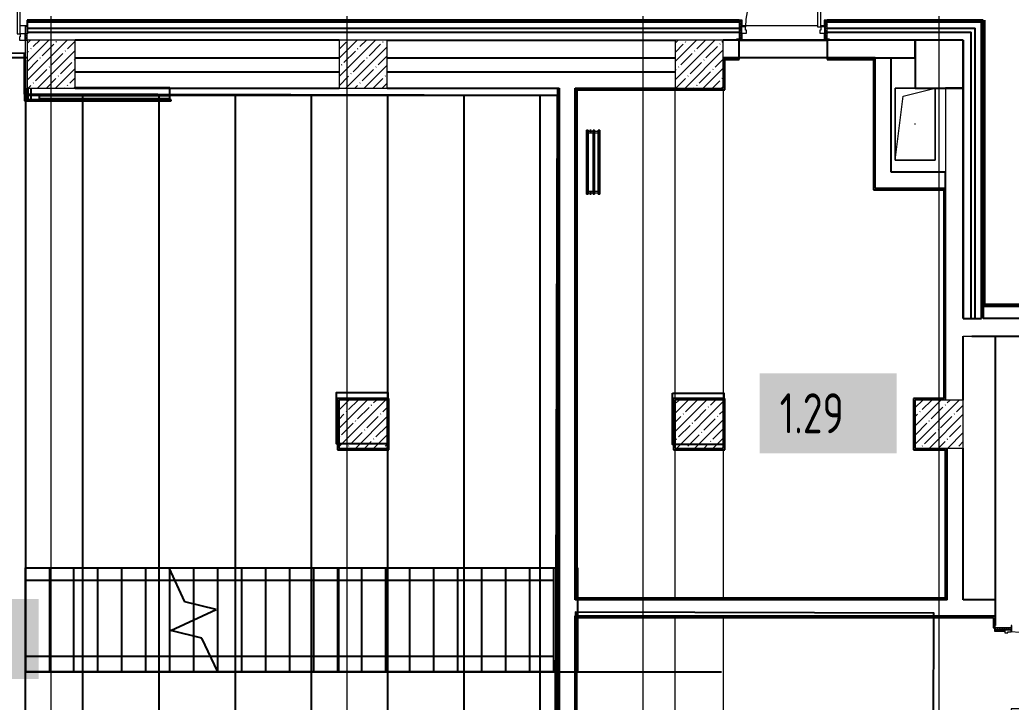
# Model space of a CAD drawing. Header units: millimetres. Extents: x 3914 to 443608, y -156176 to 78197.
# Drawn here: x 48077 to 60467, y -127290 to -118760 of the extents above; entities that cross this region are included whole.
import ezdxf

# ---------------------------------------------------------------- set-up
doc = ezdxf.new("R2010")
doc.units = ezdxf.units.MM
doc.linetypes.add('200_ШТРИХ__ш1_п0_6_', pattern=[160, 100, -60])
for name, color, linetype, lineweight in [('0) клиннинг', 90, 'Continuous', 60), ('A-DOOR-1', 7, 'Continuous', 5), ('A-DOOR-2', 7, '200_ШТРИХ__ш1_п0_6_', 5), ('A-DOOR-FRAM-2', 7, 'Continuous', 5), ('A-FLOR', 7, 'Continuous', 9), ('A-GENM', 7, 'Continuous', 9), ('S-COLS-1', 7, 'Continuous', 5), ('Оси', 7, 'Continuous', 9)]:
    doc.layers.add(name, color=color, linetype=linetype, lineweight=lineweight)
doc.layers.add('A-DOOR-FRAM-1', color=7, linetype='Continuous', lineweight=5, true_color=0xc0c0c0)
doc.layers.add('M-EQPM-1', color=7, linetype='Continuous', lineweight=9, true_color=0xb2b2b2)
doc.styles.add('СПДС', font='ГОСТ тип А.ttf', dxfattribs={"width": 0.9})
pattern_1 = [(90, (231745.4, -119097.7), (-952.5, 0), [])]

# ---------------------------------------------------------------- blocks, each defined once
blk = doc.blocks.new('BSC_Колонна _Прямоугольная - 600х600-V19-Объем проектирования 1 этажа')
at = {"layer": 'S-COLS-1'}
h = blk.add_hatch(dxfattribs=at)
h.set_pattern_fill('FP_29', color=256, style=0, pattern_type=2)
h.set_pattern_definition([(45, (-26110, -26800), (-114.04925, 114.04925), []), (45, (-25995.95, -26800), (-114.04925, 114.04925), [201.613, -40.323, 6.706, -33.617])])
h.paths.add_polyline_path([(-300, -300), (300, -300), (300, 300), (-300, 300), (-300, -100)])
for p, q in [((300, 300), (-300, 300)), ((-300, 300), (-300, -300)), ((300, -300), (300, 300)), ((-300, -300), (300, -300))]:
    blk.add_line(p, q, dxfattribs=at)
blk = doc.blocks.new('BSC_Колонна _Прямоугольная - 600х600-V54-Объем проектирования 1 этажа')
at = {"layer": 'S-COLS-1'}
h = blk.add_hatch(dxfattribs=at)
h.set_pattern_fill('FP_80', color=256, style=0, pattern_type=2)
h.set_pattern_definition([(45, (-30310, -26800), (-114.04925, 114.04925), []), (45, (-30195.95, -26800), (-114.04925, 114.04925), [201.613, -40.323, 6.706, -33.617])])
h.paths.add_polyline_path([(-300, -300), (300, -300), (300, 300), (-300, 300), (-300, -100)])
for p, q in [((300, 300), (-300, 300)), ((-300, 300), (-300, -300)), ((300, -300), (300, 300)), ((-300, -300), (300, -300))]:
    blk.add_line(p, q, dxfattribs=at)
blk = doc.blocks.new('BSC_Колонна _Прямоугольная - 600х600-V85-Объем проектирования 1 этажа')
at = {"layer": 'S-COLS-1'}
h = blk.add_hatch(dxfattribs=at)
h.set_pattern_fill('FP_102', color=256, style=0, pattern_type=2)
h.set_pattern_definition([(45, (-22210, -26800), (-114.04925, 114.04925), []), (45, (-22095.95, -26800), (-114.04925, 114.04925), [201.613, -40.323, 6.706, -33.617])])
h.paths.add_polyline_path([(-300, -300), (300, -300), (300, 300), (-300, 300), (-300, 80)])
for p, q in [((300, 300), (-300, 300)), ((-300, 300), (-300, -300)), ((300, -300), (300, 300)), ((-300, -300), (300, -300))]:
    blk.add_line(p, q, dxfattribs=at)
blk = doc.blocks.new('110_Дверь_СКБ_1Ст_Внутренняя1 - Д-4к_п__1100x2100h_Артистические EI30-23988509-Объем проектирования 1 этажа')
at = {"layer": 'A-DOOR-2'}
h = blk.add_hatch(dxfattribs=at)
h.set_pattern_fill('FP_75', color=256, style=0, pattern_type=2)
h.set_pattern_definition([(135, (1751.41, 164.685), (-14.14214, -14.14214), []), (225, (1751.41, 164.685), (14.14214, -14.14214), [])])
h.paths.add_polyline_path([(562.5, 100), (537.5, 100), (537.5, -100), (562.5, -100)])
at = {"layer": 'A-DOOR-FRAM-2'}
h = blk.add_hatch(dxfattribs=at)
h.set_pattern_fill('FP_76', color=256, style=0, pattern_type=2)
h.set_pattern_definition([(45, (-371.384, 164.685), (-14.1421, 14.1421), []), (135, (-371.384, 164.685), (-14.1421, -14.1421), [])])
h.paths.add_polyline_path([(-512.5, -100), (-512.5, 100), (-537.5, 100), (-537.5, -100)])
at = {"layer": 'A-DOOR-1'}
for p, q in [((512.5, 1100), (472.5, 1100)), ((472.5, 1100), (472.5, 100)), ((512.5, 100), (512.5, 1100)), ((472.5, 100), (512.5, 100))]:
    blk.add_line(p, q, dxfattribs=at)
blk.add_arc((512.5, 100), 1000, 90, 180, dxfattribs=at)
at = {"layer": 'A-DOOR-FRAM-1'}
for p, q in [((-497.5, 108), (-567.5, 108)), ((-567.5, 108), (-567.5, 100)), ((-567.5, 100), (-497.5, 100)), ((-512.5, 100), (-537.5, 100)), ((-537.5, 100), (-537.5, -100)), ((-487.5, 100), (-512.5, 100)), ((-512.5, 100), (-512.5, 20)), ((-512.5, -100), (-512.5, 100)), ((-497.5, 100), (-512.5, 100)), ((-512.5, 100), (-512.5, 99)), ((-512.5, 99), (-497.5, 99)), ((-512.5, 20), (-477.5, 20)), ((-497.5, 20), (-512.5, 20)), ((-512.5, 20), (-512.5, -100)), ((-497.5, 100), (-497.5, 108)), ((-497.5, 99), (-497.5, 100)), ((-497.5, -100), (-497.5, 20)), ((-487.5, 60), (-487.5, 100)), ((-477.5, 60), (-487.5, 60)), ((-477.5, 20), (-477.5, 60)), ((512.5, 60), (502.5, 60)), ((502.5, 60), (502.5, 20)), ((502.5, 20), (537.5, 20)), ((512.5, 100), (512.5, 60)), ((537.5, 100), (512.5, 100)), ((592.5, 108), (522.5, 108)), ((522.5, 108), (522.5, 100)), ((537.5, 100), (522.5, 100)), ((522.5, 100), (522.5, 99)), ((522.5, 100), (592.5, 100)), ((522.5, 99), (537.5, 99)), ((537.5, 20), (522.5, 20)), ((522.5, 20), (522.5, -100)), ((537.5, 20), (537.5, 100)), ((562.5, 100), (537.5, 100)), ((537.5, 100), (537.5, -100)), ((537.5, 99), (537.5, 100)), ((537.5, -100), (537.5, 20)), ((562.5, -100), (562.5, 100)), ((592.5, 100), (592.5, 108)), ((-497.5, -100), (-567.5, -100)), ((-567.5, -100), (-567.5, -108)), ((-567.5, -108), (-497.5, -108)), ((-537.5, -100), (-512.5, -100)), ((-512.5, -100), (-497.5, -100)), ((-497.5, -108), (-497.5, -100)), ((522.5, -100), (537.5, -100)), ((592.5, -100), (522.5, -100)), ((522.5, -100), (522.5, -108)), ((522.5, -108), (592.5, -108)), ((537.5, -100), (562.5, -100)), ((592.5, -108), (592.5, -100))]:
    blk.add_line(p, q, dxfattribs=at)
blk = doc.blocks.new('110_Дверь_СКБ_1Ст_Наружная - ДН-2д_л__ Дверь из подвала ЛК _900 мм в свету_ 3300 фрамуга метал-22954314-Объем проектирования 1 этажа')
at = {"layer": 'A-DOOR-2'}
h = blk.add_hatch(dxfattribs=at)
h.set_pattern_fill('FP_123', color=256, style=0, pattern_type=2)
h.set_pattern_definition([(135, (1756.41, 179.685), (-14.14214, -14.14214), []), (225, (1756.41, 179.685), (14.14214, -14.14214), [])])
h.paths.add_polyline_path([(570, -125), (570, 105), (540, 105), (540, -125), (542, -125)])
at = {"layer": 'A-DOOR-FRAM-2'}
h = blk.add_hatch(dxfattribs=at)
h.set_pattern_fill('FP_124', color=256, style=0, pattern_type=2)
h.set_pattern_definition([(45, (-366.384, 179.685), (-14.1421, 14.1421), []), (135, (-366.384, 179.685), (-14.1421, -14.1421), [])])
h.paths.add_polyline_path([(-500, -125), (-500, 105), (-530, 105), (-530, -125)])
at = {"layer": 'A-DOOR-1'}
for p, q in [((489, 970), (450, 970)), ((450, 970), (450, 30)), ((489, 30), (489, 970)), ((-492, 113), (-562, 113)), ((-562, 113), (-562, 105)), ((-562, 105), (-500, 105)), ((-500, 105), (-500, 30)), ((-500, 30), (-492, 30)), ((-492, 30), (-492, 113)), ((450, 30), (489, 30)), ((601, 113), (532, 113)), ((532, 113), (532, 30)), ((532, 30), (540, 30)), ((540, 30), (540, 105)), ((540, 105), (601, 105)), ((601, 105), (601, 113)), ((-492, -50), (-500, -50)), ((-500, -50), (-500, -125)), ((-492, -133), (-492, -50)), ((540, -50), (532, -50)), ((532, -50), (532, -133)), ((540, -125), (540, -50)), ((-562, -125), (-562, -133)), ((-500, -125), (-562, -125)), ((-562, -133), (-492, -133)), ((532, -133), (601, -133)), ((601, -125), (540, -125)), ((601, -133), (601, -125))]:
    blk.add_line(p, q, dxfattribs=at)
blk.add_arc((489, 30), 940, 90, 180, dxfattribs=at)
at = {"layer": 'A-DOOR-FRAM-1'}
for p, q in [((-500, 105), (-530, 105)), ((-530, 105), (-530, -125)), ((-500, -125), (-500, 105)), ((-450, 30), (-500, 30)), ((-500, 30), (-500, -50)), ((-450, -10), (-450, 30)), ((489, 30), (489, -10)), ((540, 30), (489, 30)), ((570, 105), (540, 105)), ((540, 105), (540, -125)), ((540, -50), (540, 30)), ((570, -125), (570, 105)), ((-500, -50), (-440, -50)), ((-440, -10), (-450, -10)), ((-440, -50), (-440, -10)), ((489, -10), (480, -10)), ((480, -10), (480, -50)), ((480, -50), (540, -50)), ((-530, -125), (-500, -125)), ((540, -125), (570, -125))]:
    blk.add_line(p, q, dxfattribs=at)
blk = doc.blocks.new('BSC_Колонна _Прямоугольная - 600х600-V105-Объем проектирования 1 этажа')
at = {"layer": 'S-COLS-1'}
h = blk.add_hatch(dxfattribs=at)
h.set_pattern_fill('FP_125', color=256, style=0, pattern_type=2)
h.set_pattern_definition([(45, (-33310, -22300), (-114.04925, 114.04925), []), (45, (-33195.95, -22300), (-114.04925, 114.04925), [201.613, -40.323, 6.706, -33.617])])
h.paths.add_polyline_path([(300, -300), (300, 300), (-300, 300), (-300, -300), (100, -300)])
for p, q in [((300, 300), (-300, 300)), ((-300, 300), (-300, -300)), ((300, -300), (300, 300)), ((-300, -300), (300, -300))]:
    blk.add_line(p, q, dxfattribs=at)
blk = doc.blocks.new('GM_Отверстие прямоугольное _в плите_ - Отверстие-21772498-Объем проектирования 1 этажа')
at = {"layer": 'A-GENM'}
for p, q in [((-250, -450), (-250, 450)), ((-250, 450), (1, 450)), ((1, 450), (-250, 450)), ((-250, 450), (-250, -450)), ((-150, 350), (250, 450)), ((250, 450), (250, -450)), ((250, -450), (250, 450)), ((-250, -450), (-150, 350)), ((250, -450), (-250, -450)), ((-250, -450), (250, -450))]:
    blk.add_line(p, q, dxfattribs=at)
for start, end in [(360, 180), (180, 360)]:
    blk.add_arc((0, 0), 2.5, start, end, dxfattribs=at)
blk = doc.blocks.new('BSC_Колонна _Прямоугольная - 600х600-24272014-Объем проектирования 1 этажа')
at = {"layer": 'S-COLS-1'}
h = blk.add_hatch(dxfattribs=at)
h.set_pattern_fill('FP_145', color=256, style=0, pattern_type=2)
h.set_pattern_definition([(45, (-26110, -22300), (-114.04925, 114.04925), []), (45, (-25995.95, -22300), (-114.04925, 114.04925), [201.613, -40.323, 6.706, -33.617])])
h.paths.add_polyline_path([(-150, -300), (300, -300), (300, 300), (-300, 300), (-300, -300)])
for p, q in [((300, 300), (-300, 300)), ((-300, 300), (-300, -300)), ((300, -300), (300, 300)), ((-300, -300), (300, -300))]:
    blk.add_line(p, q, dxfattribs=at)
blk = doc.blocks.new('BSC_Колонна _Прямоугольная - 600х600-V188-Объем проектирования 1 этажа')
at = {"layer": 'S-COLS-1'}
h = blk.add_hatch(dxfattribs=at)
h.set_pattern_fill('FP_179', color=256, style=0, pattern_type=2)
h.set_pattern_definition([(45, (-30310, -22300), (-114.04925, 114.04925), []), (45, (-30195.95, -22300), (-114.04925, 114.04925), [201.613, -40.323, 6.706, -33.617])])
h.paths.add_polyline_path([(-300, -300), (300, -300), (300, 300), (-300, 300), (-300, -289)])
for p, q in [((300, 300), (-300, 300)), ((-300, 300), (-300, -300)), ((300, -300), (300, 300)), ((-300, -300), (300, -300))]:
    blk.add_line(p, q, dxfattribs=at)
blk = doc.blocks.new('110_Дверь_СКБ_2Ст_Наружная - ДН-1_л_ Двухстворчатая 1450 х3300 _h_ в свету с верхним остеклением-23567691-Объем проектирования 1 этажа')
at = {"layer": 'A-DOOR-2'}
h = blk.add_hatch(dxfattribs=at)
h.set_pattern_fill('FP_182', color=256, style=0, pattern_type=2)
h.set_pattern_definition([(135, (1501.41, 189.685), (-14.14214, -14.14214), []), (225, (1501.41, 189.685), (14.14214, -14.14214), [])])
h.paths.add_polyline_path([(844.5, -125), (869.5, -125), (869.5, -45), (844.5, -45), (844.5, -85)])
at = {"layer": 'A-DOOR-FRAM-2'}
h = blk.add_hatch(dxfattribs=at)
h.set_pattern_fill('FP_183', color=256, style=0, pattern_type=2)
h.set_pattern_definition([(45, (-621.384, 189.685), (-14.1421, 14.1421), []), (135, (-621.384, 189.685), (-14.1421, -14.1421), [])])
h.paths.add_polyline_path([(-830.5, -125), (-805.5, -124), (-805.5, -45), (-830.5, -45), (-830.5, -85)])
at = {"layer": 'A-DOOR-1'}
for p, q in [((784.5, 915), (744.5, 915)), ((744.5, 915), (744.5, -45)), ((784.5, -45), (784.5, 915)), ((-745.5, 525), (-745.5, -45)), ((-705.5, 525), (-745.5, 525)), ((-705.5, -45), (-705.5, 525)), ((-745.5, -45), (-705.5, -45)), ((744.5, -45), (784.5, -45))]:
    blk.add_line(p, q, dxfattribs=at)
for centre, radius, start, end in [((784.5, -45), 960, 90, 180), ((-745.5, -45), 570, 0, 90)]:
    blk.add_arc(centre, radius, start, end, dxfattribs=at)
at = {"layer": 'A-DOOR-FRAM-1'}
for p, q in [((-805.5, -45), (-830.5, -45)), ((-830.5, -45), (-830.5, -125)), ((-745.5, -45), (-805.5, -45)), ((-805.5, -45), (-805.5, -125)), ((-805.5, -125), (-805.5, -45)), ((-745.5, -85), (-745.5, -45)), ((-735.5, -85), (-745.5, -85)), ((-735.5, -125), (-735.5, -85)), ((784.5, -85), (774.5, -85)), ((774.5, -85), (774.5, -125)), ((784.5, -45), (784.5, -85)), ((844.5, -45), (784.5, -45)), ((844.5, -125), (844.5, -45)), ((869.5, -45), (844.5, -45)), ((844.5, -45), (844.5, -125)), ((869.5, -125), (869.5, -45)), ((-830.5, -125), (-805.5, -125)), ((-805.5, -125), (-735.5, -125)), ((774.5, -125), (844.5, -125)), ((844.5, -125), (869.5, -125))]:
    blk.add_line(p, q, dxfattribs=at)
blk = doc.blocks.new('radiator_prado_classic_z_tip_30_po exemplyaru - Classic Z Тип 30-500-30677908-Объем проектирования 1 этажа')
at = {"layer": 'M-EQPM-1'}
for p, q in [((0, 228), (0, 210)), ((800, 228), (0, 228)), ((0, 210), (0, 228)), ((0, 228), (11, 228)), ((0, 210), (800, 210)), ((18, 210), (0, 210)), ((800, 164), (0, 164)), ((0, 164), (0, 146)), ((0, 146), (0, 164)), ((0, 164), (18, 164)), ((0, 146), (800, 146)), ((19, 146), (0, 146)), ((37, 228), (12, 228)), ((12, 228), (37, 228)), ((12, 228), (17, 223)), ((12, 228), (37, 228)), ((12, 228), (17, 223)), ((17, 210), (17, 164)), ((17, 210), (17, 164)), ((18, 210), (17, 210)), ((17, 210), (18, 210)), ((18, 164), (17, 164)), ((17, 164), (18, 164)), ((17, 146), (17, 121)), ((17, 146), (17, 121)), ((17, 146), (19, 146)), ((19, 146), (17, 146)), ((32, 223), (17, 223)), ((17, 223), (32, 223)), ((32, 210), (18, 210)), ((18, 210), (32, 210)), ((32, 210), (18, 210)), ((18, 210), (17, 210)), ((17, 210), (32, 210)), ((32, 164), (18, 164)), ((18, 164), (32, 164)), ((32, 164), (18, 164)), ((18, 164), (17, 164)), ((17, 164), (32, 164)), ((17, 146), (19, 146)), ((32, 146), (17, 146)), ((19, 146), (32, 146)), ((32, 146), (19, 146)), ((19, 146), (32, 146)), ((32, 164), (32, 210)), ((32, 164), (32, 210)), ((32, 210), (32, 210)), ((32, 210), (32, 210)), ((32, 210), (32, 210)), ((768, 210), (32, 210)), ((32, 164), (32, 164)), ((32, 164), (32, 164)), ((32, 164), (32, 164)), ((32, 164), (768, 164)), ((32, 82), (32, 146)), ((32, 82), (32, 146)), ((32, 146), (32, 146)), ((32, 146), (32, 146)), ((32, 146), (32, 146)), ((768, 146), (32, 146)), ((32, 223), (37, 228)), ((37, 228), (32, 223)), ((37, 228), (62, 228)), ((87, 228), (62, 228)), ((62, 228), (87, 228)), ((62, 228), (68, 223)), ((62, 228), (87, 228)), ((62, 228), (68, 223)), ((83, 223), (68, 223)), ((68, 223), (83, 223)), ((83, 223), (87, 228)), ((87, 228), (83, 223)), ((87, 228), (112, 228)), ((137, 228), (112, 228)), ((112, 228), (137, 228)), ((112, 228), (118, 223)), ((112, 228), (137, 228)), ((112, 228), (118, 223)), ((133, 223), (118, 223)), ((118, 223), (133, 223)), ((133, 223), (137, 228)), ((137, 228), (133, 223)), ((137, 228), (162, 228)), ((187, 228), (162, 228)), ((162, 228), (187, 228)), ((162, 228), (168, 223)), ((162, 228), (187, 228)), ((162, 228), (168, 223)), ((183, 223), (168, 223)), ((168, 223), (183, 223)), ((183, 223), (187, 228)), ((187, 228), (183, 223)), ((187, 228), (212, 228)), ((237, 228), (212, 228)), ((212, 228), (237, 228)), ((212, 228), (218, 223)), ((212, 228), (237, 228)), ((212, 228), (218, 223)), ((233, 223), (218, 223)), ((218, 223), (233, 223)), ((233, 223), (237, 228)), ((237, 228), (233, 223)), ((237, 228), (262, 228)), ((287, 228), (262, 228)), ((262, 228), (287, 228)), ((262, 228), (268, 223)), ((262, 228), (287, 228)), ((262, 228), (268, 223)), ((283, 223), (268, 223)), ((268, 223), (283, 223)), ((283, 223), (287, 228)), ((287, 228), (283, 223)), ((287, 228), (312, 228)), ((337, 228), (312, 228)), ((312, 228), (337, 228)), ((312, 228), (318, 223)), ((312, 228), (337, 228)), ((312, 228), (318, 223)), ((333, 223), (318, 223)), ((318, 223), (333, 223)), ((333, 223), (337, 228)), ((337, 228), (333, 223)), ((337, 228), (362, 228)), ((387, 228), (362, 228)), ((362, 228), (387, 228)), ((362, 228), (368, 223)), ((362, 228), (387, 228)), ((362, 228), (368, 223)), ((383, 223), (368, 223)), ((368, 223), (383, 223)), ((383, 223), (387, 228)), ((387, 228), (383, 223)), ((387, 228), (412, 228)), ((437, 228), (412, 228)), ((412, 228), (437, 228)), ((412, 228), (418, 223)), ((412, 228), (437, 228)), ((412, 228), (418, 223)), ((433, 223), (418, 223)), ((418, 223), (433, 223)), ((433, 223), (437, 228)), ((437, 228), (433, 223)), ((437, 228), (462, 228)), ((487, 228), (462, 228)), ((462, 228), (487, 228)), ((462, 228), (468, 223)), ((462, 228), (487, 228)), ((462, 228), (468, 223)), ((483, 223), (468, 223)), ((468, 223), (483, 223)), ((483, 223), (487, 228)), ((487, 228), (483, 223)), ((487, 228), (512, 228)), ((537, 228), (512, 228)), ((512, 228), (537, 228)), ((512, 228), (518, 223)), ((512, 228), (537, 228)), ((512, 228), (518, 223)), ((533, 223), (518, 223)), ((518, 223), (533, 223)), ((533, 223), (537, 228)), ((537, 228), (533, 223)), ((537, 228), (562, 228)), ((587, 228), (562, 228)), ((562, 228), (587, 228)), ((562, 228), (568, 223)), ((562, 228), (587, 228)), ((562, 228), (568, 223)), ((583, 223), (568, 223)), ((568, 223), (583, 223)), ((583, 223), (587, 228)), ((587, 228), (583, 223)), ((587, 228), (612, 228)), ((637, 228), (612, 228)), ((612, 228), (637, 228)), ((612, 228), (618, 223)), ((612, 228), (637, 228)), ((612, 228), (618, 223)), ((633, 223), (618, 223)), ((618, 223), (633, 223)), ((633, 223), (637, 228)), ((637, 228), (633, 223)), ((637, 228), (662, 228)), ((687, 228), (662, 228)), ((662, 228), (687, 228)), ((662, 228), (668, 223)), ((662, 228), (687, 228)), ((662, 228), (668, 223)), ((683, 223), (668, 223)), ((668, 223), (683, 223)), ((683, 223), (687, 228)), ((687, 228), (683, 223)), ((687, 228), (712, 228)), ((737, 228), (712, 228)), ((712, 228), (737, 228)), ((712, 228), (718, 223)), ((712, 228), (737, 228)), ((712, 228), (718, 223)), ((733, 223), (718, 223)), ((718, 223), (733, 223)), ((733, 223), (737, 228)), ((737, 228), (733, 223)), ((737, 228), (762, 228)), ((787, 228), (762, 228)), ((762, 228), (787, 228)), ((762, 228), (767, 223)), ((762, 228), (787, 228)), ((762, 228), (767, 223)), ((767, 210), (767, 164)), ((767, 210), (767, 164)), ((768, 210), (767, 210)), ((767, 210), (782, 210)), ((768, 210), (767, 210)), ((767, 210), (768, 210)), ((768, 164), (767, 164)), ((767, 164), (782, 164)), ((768, 164), (767, 164)), ((767, 164), (768, 164)), ((767, 146), (767, 82)), ((767, 146), (767, 82)), ((767, 146), (768, 146)), ((782, 146), (767, 146)), ((767, 146), (768, 146)), ((768, 146), (767, 146)), ((782, 223), (767, 223)), ((767, 223), (782, 223)), ((782, 210), (768, 210)), ((773, 210), (768, 210)), ((768, 210), (782, 210)), ((782, 164), (768, 164)), ((782, 164), (768, 164)), ((768, 164), (782, 164)), ((768, 146), (781, 146)), ((768, 146), (781, 146)), ((781, 146), (768, 146)), ((777, 210), (773, 210)), ((782, 210), (777, 210)), ((781, 146), (782, 146)), ((781, 146), (782, 146)), ((782, 146), (781, 146)), ((800, 146), (781, 146)), ((782, 164), (782, 210)), ((782, 164), (782, 210)), ((782, 210), (782, 210)), ((782, 210), (782, 210)), ((782, 210), (782, 210)), ((800, 210), (782, 210)), ((782, 164), (782, 164)), ((782, 164), (782, 164)), ((782, 164), (782, 164)), ((782, 164), (800, 164)), ((782, 121), (782, 146)), ((782, 121), (782, 146)), ((782, 223), (787, 228)), ((787, 228), (782, 223)), ((787, 228), (800, 228)), ((800, 210), (800, 228)), ((800, 228), (800, 210)), ((800, 146), (800, 164)), ((800, 164), (800, 146)), ((17, 121), (0, 121)), ((17, 121), (0, 121)), ((0, 121), (0, 120)), ((0, 106), (0, 121)), ((0, 120), (0, 108)), ((0, 120), (0, 119)), ((0, 114), (0, 120)), ((0, 120), (0, 120)), ((0, 119), (0, 118)), ((0, 118), (0, 114)), ((0, 114), (0, 110)), ((0, 108), (0, 114)), ((0, 110), (0, 109)), ((0, 109), (0, 108)), ((0, 108), (0, 106)), ((0, 108), (0, 108)), ((0, 106), (17, 106)), ((0, 106), (17, 106)), ((800, 82), (0, 82)), ((0, 82), (0, 64)), ((0, 64), (0, 82)), ((0, 82), (19, 82)), ((800, 64), (0, 64)), ((0, 64), (800, 64)), ((17, 106), (17, 82)), ((17, 106), (17, 82)), ((19, 82), (17, 82)), ((17, 82), (19, 82)), ((19, 82), (17, 82)), ((17, 82), (32, 82)), ((23, 82), (19, 82)), ((19, 82), (32, 82)), ((32, 82), (19, 82)), ((27, 82), (23, 82)), ((32, 82), (27, 82)), ((32, 82), (32, 82)), ((32, 82), (32, 82)), ((32, 82), (32, 82)), ((32, 82), (768, 82)), ((768, 82), (767, 82)), ((767, 82), (782, 82)), ((768, 82), (767, 82)), ((767, 82), (768, 82)), ((781, 82), (768, 82)), ((781, 82), (768, 82)), ((768, 82), (781, 82)), ((782, 82), (781, 82)), ((782, 82), (781, 82)), ((781, 82), (782, 82)), ((781, 82), (800, 82)), ((800, 121), (782, 121)), ((800, 121), (782, 121)), ((782, 82), (782, 106)), ((782, 106), (800, 106)), ((782, 82), (782, 106)), ((782, 106), (800, 106)), ((800, 121), (800, 106)), ((800, 120), (800, 121)), ((800, 121), (800, 120)), ((800, 120), (800, 121)), ((800, 108), (800, 120)), ((800, 120), (800, 108)), ((800, 108), (800, 120)), ((800, 106), (800, 108)), ((800, 108), (800, 106)), ((800, 106), (800, 108)), ((800, 64), (800, 82)), ((800, 82), (800, 64))]:
    blk.add_line(p, q, dxfattribs=at)
for points, knots in [([(19, 120), (18, 121), (18, 121), (18, 121), (18, 121), (18, 121), (18, 121), (18, 121), (17, 121), (17, 121)], [0.7142857, 0.7142857, 0.7142857, 0.7142857, 0.75, 0.7857143, 0.8214286, 0.8571429, 0.8928571, 0.9285714, 1, 1, 1, 1]), ([(17, 121), (17, 121), (18, 121), (18, 121), (18, 121), (18, 121), (18, 121), (18, 121), (18, 121), (19, 120)], [0, 0, 0, 0, 0.0714286, 0.1071429, 0.1428571, 0.1785714, 0.2142857, 0.25, 0.2857143, 0.2857143, 0.2857143, 0.2857143]), ([(17, 121), (17, 121), (18, 121), (18, 121), (18, 121), (18, 121), (18, 121), (18, 121), (18, 121), (19, 120)], [0, 0, 0, 0, 0.0714286, 0.1071429, 0.1428571, 0.1785714, 0.2142857, 0.25, 0.2857143, 0.2857143, 0.2857143, 0.2857143]), ([(25, 114), (25, 114), (24, 115), (22, 117), (22, 117), (21, 118), (21, 118), (20, 119), (20, 119), (20, 119), (20, 119), (19, 120), (19, 120), (19, 120), (19, 120), (18, 121), (18, 121), (18, 121), (18, 121), (18, 121), (18, 121), (17, 121), (17, 121)], [0, 0, 0, 0, 0.142857, 0.285714, 0.357143, 0.392857, 0.428571, 0.464286, 0.5, 0.535714, 0.571429, 0.607143, 0.642857, 0.678571, 0.714286, 0.75, 0.785714, 0.821429, 0.857143, 0.892857, 0.928571, 1, 1, 1, 1]), ([(17, 106), (17, 106), (18, 107), (18, 107), (18, 107), (18, 107), (18, 107), (18, 107), (19, 108), (19, 108), (19, 108), (19, 108), (20, 109), (20, 109), (20, 109), (21, 110), (21, 110), (22, 111), (22, 111), (24, 113), (25, 114), (25, 114)], [0, 0, 0, 0, 0.071429, 0.107143, 0.142857, 0.178571, 0.214286, 0.25, 0.285714, 0.321429, 0.357143, 0.392857, 0.428571, 0.464286, 0.5, 0.571429, 0.607143, 0.642857, 0.714286, 0.857143, 1, 1, 1, 1]), ([(17, 106), (17, 106), (18, 107), (18, 107), (18, 107), (18, 107), (18, 107), (18, 107), (18, 107), (19, 108)], [0, 0, 0, 0, 0.0714286, 0.1071429, 0.1428571, 0.1785714, 0.2142857, 0.25, 0.2857143, 0.2857143, 0.2857143, 0.2857143]), ([(19, 108), (18, 107), (18, 107), (18, 107), (18, 107), (18, 107), (18, 107), (18, 107), (17, 106), (17, 106)], [0.7142857, 0.7142857, 0.7142857, 0.7142857, 0.75, 0.7857143, 0.8214286, 0.8571429, 0.8928571, 0.9285714, 1, 1, 1, 1]), ([(19, 108), (18, 107), (18, 107), (18, 107), (18, 107), (18, 107), (18, 107), (18, 107), (17, 106), (17, 106)], [0.7142857, 0.7142857, 0.7142857, 0.7142857, 0.75, 0.7857143, 0.8214286, 0.8571429, 0.8928571, 0.9285714, 1, 1, 1, 1]), ([(22, 117), (22, 117), (22, 117), (21, 118), (21, 118), (20, 119), (20, 119), (20, 119), (20, 119), (20, 119)], [0.2857143, 0.2857143, 0.2857143, 0.2857143, 0.3571429, 0.3928571, 0.4285714, 0.4642857, 0.5, 0.5357143, 0.5714286, 0.5714286, 0.5714286, 0.5714286]), ([(20, 119), (20, 119), (20, 119), (20, 119), (21, 118), (21, 118), (22, 117), (22, 117), (22, 117)], [0.4285714, 0.4285714, 0.4285714, 0.4285714, 0.4642857, 0.5, 0.5714286, 0.6071429, 0.6428571, 0.7142857, 0.7142857, 0.7142857, 0.7142857]), ([(20, 119), (20, 119), (20, 119), (20, 119), (21, 118), (21, 118), (22, 117), (22, 117), (22, 117)], [0.4285714, 0.4285714, 0.4285714, 0.4285714, 0.4642857, 0.5, 0.5714286, 0.6071429, 0.6428571, 0.7142857, 0.7142857, 0.7142857, 0.7142857]), ([(20, 109), (20, 109), (20, 109), (20, 109), (21, 110), (21, 110), (22, 111), (22, 111), (22, 111)], [0.4285714, 0.4285714, 0.4285714, 0.4285714, 0.4642857, 0.5, 0.5714286, 0.6071429, 0.6428571, 0.7142857, 0.7142857, 0.7142857, 0.7142857]), ([(22, 111), (22, 111), (22, 111), (21, 110), (21, 110), (20, 109), (20, 109), (20, 109), (20, 109), (20, 109)], [0.2857143, 0.2857143, 0.2857143, 0.2857143, 0.3571429, 0.3928571, 0.4285714, 0.4642857, 0.5, 0.5357143, 0.5714286, 0.5714286, 0.5714286, 0.5714286]), ([(22, 111), (22, 111), (22, 111), (21, 110), (21, 110), (20, 109), (20, 109), (20, 109), (20, 109), (20, 109)], [0.2857143, 0.2857143, 0.2857143, 0.2857143, 0.3571429, 0.3928571, 0.4285714, 0.4642857, 0.5, 0.5357143, 0.5714286, 0.5714286, 0.5714286, 0.5714286]), ([(775, 114), (775, 114), (776, 115), (778, 117), (778, 117), (779, 118), (779, 118), (780, 119), (780, 119), (780, 119), (780, 119), (781, 120), (781, 120), (781, 120), (781, 120), (782, 121), (782, 121), (782, 121), (782, 121), (782, 121), (782, 121), (782, 121), (782, 121)], [0, 0, 0, 0, 0.142857, 0.285714, 0.357143, 0.392857, 0.428571, 0.464286, 0.5, 0.535714, 0.571429, 0.607143, 0.642857, 0.678571, 0.714286, 0.75, 0.785714, 0.821429, 0.857143, 0.892857, 0.928571, 1, 1, 1, 1]), ([(782, 106), (782, 106), (782, 107), (782, 107), (782, 107), (782, 107), (782, 107), (782, 107), (781, 108), (781, 108), (781, 108), (781, 108), (780, 109), (780, 109), (780, 109), (779, 110), (779, 110), (778, 111), (778, 111), (776, 113), (775, 114), (775, 114)], [0, 0, 0, 0, 0.071429, 0.107143, 0.142857, 0.178571, 0.214286, 0.25, 0.285714, 0.321429, 0.357143, 0.392857, 0.428571, 0.464286, 0.5, 0.571429, 0.607143, 0.642857, 0.714286, 0.857143, 1, 1, 1, 1]), ([(780, 119), (780, 119), (780, 119), (780, 119), (779, 118), (779, 118), (778, 117), (778, 117), (778, 117)], [0.4285714, 0.4285714, 0.4285714, 0.4285714, 0.4642857, 0.5, 0.5714286, 0.6071429, 0.6428571, 0.7142857, 0.7142857, 0.7142857, 0.7142857]), ([(778, 117), (778, 117), (778, 117), (779, 118), (779, 118), (780, 119), (780, 119), (780, 119), (780, 119), (780, 119)], [0.2857143, 0.2857143, 0.2857143, 0.2857143, 0.3571429, 0.3928571, 0.4285714, 0.4642857, 0.5, 0.5357143, 0.5714286, 0.5714286, 0.5714286, 0.5714286]), ([(779, 118), (779, 118), (779, 118), (778, 117), (778, 117), (778, 117)], [0.5714286, 0.5714286, 0.5714286, 0.5714286, 0.6071429, 0.6428571, 0.7142857, 0.7142857, 0.7142857, 0.7142857]), ([(778, 111), (778, 111), (778, 111), (779, 110), (779, 110), (780, 109), (780, 109), (780, 109), (780, 109), (780, 109)], [0.2857143, 0.2857143, 0.2857143, 0.2857143, 0.3571429, 0.3928571, 0.4285714, 0.4642857, 0.5, 0.5357143, 0.5714286, 0.5714286, 0.5714286, 0.5714286]), ([(778, 111), (778, 111), (778, 111), (779, 110), (779, 110), (779, 110)], [0.2857143, 0.2857143, 0.2857143, 0.2857143, 0.3571429, 0.3928571, 0.4285714, 0.4285714, 0.4285714, 0.4285714]), ([(780, 109), (780, 109), (780, 109), (780, 109), (779, 110), (779, 110), (778, 111), (778, 111), (778, 111)], [0.4285714, 0.4285714, 0.4285714, 0.4285714, 0.4642857, 0.5, 0.5714286, 0.6071429, 0.6428571, 0.7142857, 0.7142857, 0.7142857, 0.7142857]), ([(780, 119), (780, 119), (780, 119), (780, 119), (779, 118), (779, 118)], [0.4285714, 0.4285714, 0.4285714, 0.4285714, 0.4642857, 0.5, 0.5714286, 0.5714286, 0.5714286, 0.5714286]), ([(782, 121), (782, 121), (782, 121), (782, 121), (782, 121), (782, 121), (782, 121), (782, 121), (782, 121), (781, 120)], [0, 0, 0, 0, 0.0714286, 0.1071429, 0.1428571, 0.1785714, 0.2142857, 0.25, 0.2857143, 0.2857143, 0.2857143, 0.2857143]), ([(782, 121), (782, 121), (782, 121), (782, 121), (782, 121), (782, 121), (782, 121), (782, 121), (782, 121), (781, 120)], [0, 0, 0, 0, 0.0714286, 0.1071429, 0.1428571, 0.1785714, 0.2142857, 0.25, 0.2857143, 0.2857143, 0.2857143, 0.2857143]), ([(781, 120), (782, 121), (782, 121), (782, 121), (782, 121), (782, 121), (782, 121), (782, 121), (782, 121), (782, 121)], [0.7142857, 0.7142857, 0.7142857, 0.7142857, 0.75, 0.7857143, 0.8214286, 0.8571429, 0.8928571, 0.9285714, 1, 1, 1, 1]), ([(781, 108), (782, 107), (782, 107), (782, 107), (782, 107), (782, 107), (782, 107), (782, 107), (782, 106), (782, 106)], [0.7142857, 0.7142857, 0.7142857, 0.7142857, 0.75, 0.7857143, 0.8214286, 0.8571429, 0.8928571, 0.9285714, 1, 1, 1, 1]), ([(781, 108), (782, 107), (782, 107), (782, 107), (782, 107), (782, 107), (782, 107), (782, 107), (782, 106), (782, 106)], [0.7142857, 0.7142857, 0.7142857, 0.7142857, 0.75, 0.7857143, 0.8214286, 0.8571429, 0.8928571, 0.9285714, 1, 1, 1, 1]), ([(782, 106), (782, 106), (782, 107), (782, 107), (782, 107), (782, 107), (782, 107), (782, 107), (782, 107), (781, 108)], [0, 0, 0, 0, 0.0714286, 0.1071429, 0.1428571, 0.1785714, 0.2142857, 0.25, 0.2857143, 0.2857143, 0.2857143, 0.2857143])]:
    blk.add_open_spline(points, degree=3, knots=knots, dxfattribs=at)
for points in [[(20, 119), (19, 120), (19, 120), (19, 120), (19, 120), (19, 120), (19, 120)], [(19, 120), (19, 120), (19, 120), (19, 120), (19, 120), (19, 120), (20, 119)], [(19, 120), (19, 120), (19, 120), (19, 120), (19, 120), (19, 120), (20, 119)], [(19, 108), (19, 108), (19, 108), (19, 108), (19, 108), (19, 108), (20, 109)], [(20, 109), (19, 108), (19, 108), (19, 108), (19, 108), (19, 108), (19, 108)], [(20, 109), (19, 108), (19, 108), (19, 108), (19, 108), (19, 108), (19, 108)], [(25, 114), (25, 114), (24, 115), (23, 116), (22, 117)], [(22, 117), (23, 116), (24, 115), (25, 114), (25, 114)], [(22, 117), (23, 116), (24, 115), (25, 114), (25, 114)], [(22, 111), (23, 112), (24, 113), (25, 114), (25, 114)], [(25, 114), (25, 114), (24, 113), (23, 112), (22, 111)], [(25, 114), (25, 114), (24, 113), (23, 112), (22, 111)], [(778, 117), (777, 116), (776, 115), (775, 114), (775, 114)], [(778, 117), (777, 116), (776, 115), (775, 114), (775, 114)], [(775, 114), (775, 114), (776, 115), (777, 116), (778, 117)], [(775, 114), (775, 114), (776, 113), (777, 112), (778, 111)], [(775, 114), (775, 114), (776, 113), (777, 112), (778, 111)], [(778, 111), (777, 112), (776, 113), (775, 114), (775, 114)], [(779, 110), (779, 110), (780, 109), (780, 109), (780, 109), (780, 109), (780, 109)], [(781, 120), (781, 120), (781, 120), (781, 120), (781, 120), (781, 120), (780, 119)], [(781, 120), (781, 120), (781, 120), (781, 120), (781, 120), (781, 120), (780, 119)], [(780, 119), (781, 120), (781, 120), (781, 120), (781, 120), (781, 120), (781, 120)], [(780, 109), (781, 108), (781, 108), (781, 108), (781, 108), (781, 108), (781, 108)], [(780, 109), (781, 108), (781, 108), (781, 108), (781, 108), (781, 108), (781, 108)], [(781, 108), (781, 108), (781, 108), (781, 108), (781, 108), (781, 108), (780, 109)]]:
    blk.add_open_spline(points, degree=3, dxfattribs=at)
blk = doc.blocks.new('BSC_Колонна _Прямоугольная - 600х600-V278-Объем проектирования 1 этажа')
at = {"layer": 'S-COLS-1'}
for p, q in [((300, 300), (-300, 300)), ((-300, 300), (-300, -300)), ((300, -300), (300, 300)), ((-300, -300), (300, -300))]:
    blk.add_line(p, q, dxfattribs=at)

msp = doc.modelspace()

# ---------------------------------------------------------------- hatches: boundary and pattern name
h = msp.add_hatch()
h.set_pattern_fill('ANSI31', color=256, scale=300, angle=45)
h.set_pattern_definition(pattern_1)
h.paths.add_polyline_path([(48147, -125612.7), (54795, -125612.7), (54795, -119704.3), (48147, -119704.3)])
h = msp.add_hatch()
h.set_pattern_fill('ANSI37', color=256, scale=300, angle=45)
h.set_pattern_definition([(90, (231745.4, -119097.7), (-952.5, 0), []), (180, (231745.4, -119097.7), (-6e-14, -952.5), [])])
h.paths.add_polyline_path([(48147, -125612.7), (54747, -125612.7), (54747, -126912.7), (48147, -126912.7)])
h = msp.add_hatch()
h.set_pattern_fill('ANSI31', color=256, scale=300, angle=45)
h.set_pattern_definition(pattern_1)
h.paths.add_polyline_path([(48147, -126912.7), (54769.3, -126912.7), (54769.3, -130683.2), (48147, -130683.2)])

# ---------------------------------------------------------------- linework, layer by layer
for p, q in [((57067, -118762.7), (48167, -118762.7)), ((48167, -118762.7), (48167, -118782.7)), ((48167, -118782.7), (48167, -118932.7)), ((48167, -118782.7), (57067, -118782.7)), ((60117, -118762.7), (58167, -118762.7)), ((58167, -118782.7), (60097, -118782.7)), ((60097, -122492.7), (60097, -118782.7)), ((60117, -122335), (60117, -118762.7)), ((48147, -118832.7), (48167, -118832.7)), ((48167, -118862.7), (57067, -118862.7)), ((48167, -118912.7), (57067, -118912.7)), ((58167, -118862.7), (60017, -118862.7)), ((58167, -118912.7), (59967, -118912.7)), ((59967, -122492.7), (59967, -118912.7)), ((60017, -122492.7), (60017, -118862.7)), ((52067, -119012.7), (48767, -119012.7)), ((52067, -119012.7), (52067, -119012.7)), ((52667, -119012.7), (56267, -119012.7)), ((59867, -119012.7), (56867, -119012.7)), ((57067, -119232.7), (57067, -119012.7)), ((57067, -119012.7), (58167, -119012.7)), ((58167, -119012.7), (58167, -119232.7)), ((59267, -119232.7), (59267, -119012.7)), ((59867, -119012.7), (59267, -119012.7)), ((59267, -119012.7), (59267, -119612.7)), ((59867, -119612.7), (59867, -119012.7)), ((59867, -119012.7), (59867, -122492.7)), ((48167, -119232.7), (46467, -119232.7)), ((48147, -119263.7), (48136, -119263.7)), ((48136, -119263.7), (48136, -119772.7)), ((48147, -119761.7), (48147, -119263.7)), ((48767, -119232.7), (52067, -119232.7)), ((52667, -119232.7), (56267, -119232.7)), ((56867, -119232.7), (57067, -119232.7)), ((57067, -119232.7), (56867, -119232.7)), ((56887, -119253.7), (56887, -119252.7)), ((56888, -119253.7), (57067, -119253.7)), ((56888, -119633.7), (56888, -119253.7)), ((58167, -119232.7), (57067, -119232.7)), ((57067, -119252.7), (57067, -119232.7)), ((57067, -119253.7), (57067, -119252.7)), ((58167, -119232.7), (59267, -119232.7)), ((58766.5, -119232.7), (58167, -119232.7)), ((58167, -119232.7), (58167, -119252.7)), ((58167, -119252.7), (58167, -119253.7)), ((58167, -119253.7), (58745.5, -119253.7)), ((58745.5, -119253.7), (58745.5, -120883.7)), ((58746.5, -119253.7), (58746.5, -119252.7)), ((58766.5, -120862.7), (58766.5, -119232.7)), ((58966.5, -120662.7), (58966.5, -119232.7)), ((52067, -119412.7), (48767, -119412.7)), ((56267, -119412.7), (52667, -119412.7)), ((48167, -119612.7), (48167, -119761.7)), ((48180, -119761.7), (48180, -119612.7)), ((48217, -119761.7), (48217, -119612.7)), ((49952, -119611.7), (48767, -119611.7)), ((48767, -119612.7), (52067, -119612.7)), ((49952, -119761.7), (49952, -119611.7)), ((52667, -119612.7), (54817, -119612.7)), ((54797, -119622.7), (54797, -130902.7)), ((54817, -119622.7), (54797, -119622.7)), ((54817, -119612.7), (54817, -130912.7)), ((55017, -126012.7), (55017, -119612.7)), ((55017, -119612.7), (56267, -119612.7)), ((55037, -119633.7), (55037, -119632.7)), ((55038, -119633.7), (56888, -119633.7)), ((55038, -119633.7), (55038, -125992.7)), ((59267, -119612.7), (59867, -119612.7)), ((59867, -119612.7), (59647, -119612.7)), ((59867, -122492.7), (59867, -119612.7)), ((48136, -119772.7), (49967, -119772.7)), ((49967, -119761.7), (48147, -119761.7)), ((49952, -119711.7), (48317, -119711.7)), ((48317, -119711.7), (48317, -119761.7)), ((49952, -119748.7), (48317, -119748.7)), ((49967, -119772.7), (49967, -119761.7)), ((59647, -120662.7), (58966.5, -120662.7)), ((59647, -123512.7), (59647, -120662.7)), ((58745.5, -120883.7), (59626, -120883.7)), ((58766.5, -120862.7), (59647, -120862.7)), ((59626, -120882.7), (59627, -120882.7)), ((59626, -120883.7), (59626, -123491.7)), ((60797, -122340), (60097, -122340)), ((60797, -122343), (60097, -122343)), ((60116.9, -122313), (66382, -122313)), ((60797, -122335), (60117, -122335)), ((60117, -122335), (60117, -122340)), ((60117, -122343), (60117, -122492.7)), ((59867, -122492.7), (60097, -122492.7)), ((60797, -122492.7), (60117, -122492.7)), ((59867, -123512.7), (59867, -122712.7)), ((59974.7, -122712.7), (60817, -122712.7)), ((60267, -122712.7), (60267, -126332.7)), ((52688, -123491.7), (52046, -123491.7)), ((52046, -123491.7), (52046, -124133.7)), ((52687, -123492.7), (52047, -123492.7)), ((52047, -123492.7), (52047, -124132.7)), ((52687, -124132.7), (52687, -123492.7)), ((52688, -124133.7), (52688, -123491.7)), ((56888, -123491.7), (56246, -123491.7)), ((56246, -123491.7), (56246, -124133.7)), ((56888, -124133.7), (56888, -123491.7)), ((59246, -123491.7), (59246, -124133.7)), ((59626, -123491.7), (59246, -123491.7)), ((59627, -123491.7), (59627, -123492.7)), ((52046, -124133.7), (52688, -124133.7)), ((52047, -124132.7), (52687, -124132.7)), ((56246, -124133.7), (56888, -124133.7)), ((59246, -124133.7), (59646, -124133.7)), ((59646, -124132.7), (59647, -124132.7)), ((59646, -125991.7), (59646, -124132.7)), ((59667, -126012.7), (59667, -124112.7)), ((59867, -126012.7), (59867, -124112.7)), ((48147, -125612.7), (48147, -126912.7)), ((48147, -125612.7), (48167, -125612.7)), ((48147, -125612.7), (48147, -126912.7)), ((48447, -125612.7), (48447, -126912.7)), ((48447, -125612.7), (48447, -126912.7)), ((48747, -125612.7), (49047, -125612.7)), ((48747, -125612.7), (48747, -126912.7)), ((48747, -125612.7), (48747, -126912.7)), ((49047, -125612.7), (49067, -125612.7)), ((49047, -125612.7), (49047, -126912.7)), ((49047, -125612.7), (49047, -126912.7)), ((49347, -125612.7), (49347, -126912.7)), ((49347, -125612.7), (49347, -126912.7)), ((49647, -125612.7), (49943.9, -125612.7)), ((49647, -125612.7), (49647, -126912.7)), ((49647, -125612.7), (49647, -126912.7)), ((49943.9, -125612.7), (49967, -125612.7)), ((50141.3, -126036.2), (49943.9, -125612.7)), ((49947, -125612.7), (49947, -125619.4)), ((49947, -125612.7), (49947, -125619.4)), ((49947, -125619.4), (49947, -126912.7)), ((49947, -125619.4), (49947, -126912.7)), ((50247, -125612.7), (50247, -126061.8)), ((50247, -125612.7), (50247, -126061.8)), ((50547, -125612.7), (50547, -126906.1)), ((50547, -125612.7), (50547, -126906.1)), ((50847, -125612.7), (50847, -126912.7)), ((50847, -125612.7), (50847, -126912.7)), ((51147, -125612.7), (51147, -126912.7)), ((51147, -125612.7), (51147, -126912.7)), ((51447, -125612.7), (51447, -126912.7)), ((51447, -125612.7), (51447, -126912.7)), ((51747, -125612.7), (51747, -126912.7)), ((51747, -125612.7), (51747, -126912.7)), ((52047, -125612.7), (52047, -126912.7)), ((52047, -125612.7), (52047, -126912.7)), ((52347, -125612.7), (52347, -126912.7)), ((52347, -125612.7), (52347, -126912.7)), ((52647, -125612.7), (52647, -126912.7)), ((52647, -125612.7), (52647, -126912.7)), ((52947, -125612.7), (52947, -126912.7)), ((52947, -125612.7), (52947, -126912.7)), ((53247, -125612.7), (53247, -126912.7)), ((53247, -125612.7), (53247, -126912.7)), ((53547, -125612.7), (53547, -126912.7)), ((53547, -125612.7), (53547, -126912.7)), ((53847, -125612.7), (53847, -126912.7)), ((53847, -125612.7), (53847, -126912.7)), ((54147, -125612.7), (54147, -126912.7)), ((54147, -125612.7), (54147, -126912.7)), ((54447, -125612.7), (54447, -126912.7)), ((54447, -125612.7), (54447, -126912.7)), ((54747, -125612.7), (54747, -126912.7)), ((54747, -125612.7), (54747, -126912.7)), ((55047, -125612.7), (55047, -126912.7)), ((55047, -125612.7), (55047, -126912.7)), ((55038, -125992.7), (55037, -125992.7)), ((59646, -125991.7), (55038, -125991.7)), ((59647, -125991.7), (59647, -125992.7)), ((50530.2, -126130.7), (50141.3, -126036.2)), ((50247, -126061.8), (50247, -126262.7)), ((50247, -126061.8), (50247, -126262.7)), ((59667, -126012.7), (55017, -126012.7)), ((60267, -126012.7), (59867, -126012.7)), ((49963.8, -126394.8), (50530.2, -126130.7)), ((55017, -130912.7), (55017, -126212.7)), ((55017, -126212.7), (60267, -126212.7)), ((55037, -126232.7), (60247, -126232.7)), ((55038, -130891.7), (55038, -126233.7)), ((55038, -126233.7), (60246, -126233.7)), ((60246, -126233.7), (60246, -126362.7)), ((50247, -126262.7), (50247, -126463.6)), ((50247, -126262.7), (50247, -126463.6)), ((60246, -126362.7), (60247, -126362.7)), ((60247, -126362.7), (60259, -126362.7)), ((50352.7, -126489.3), (49963.8, -126394.8)), ((50247, -126463.6), (50247, -126912.7)), ((50247, -126463.6), (50247, -126912.7)), ((50550.1, -126912.7), (50352.7, -126489.3)), ((48747, -126912.7), (49047, -126912.7)), ((49647, -126912.7), (49947, -126912.7)), ((50547, -126906.1), (50547, -126912.7)), ((50547, -126906.1), (50547, -126912.7)), ((50547, -126912.7), (50550.1, -126912.7)), ((50550.1, -126912.7), (56847, -126912.7))]:
    msp.add_line(p, q)
at = {"flags": 128}
msp.add_lwpolyline([(46452.7, -133903.7), (48790.7, -133909.2), (48796.4, -131451.2), (48116.4, -131449.6), (48117.6, -130938.6), (48107.6, -130938.6), (48108.3, -130667.6), (48367.3, -130668.2), (48739.3, -130669.1), (54769.3, -130683.2), (54795, -119704.3), (48134, -119688.6), (48135.2, -119179.6), (46477.2, -119175.8)], dxfattribs=at)
for points in [[(48147, -125612.7), (54795, -125612.7), (54795, -119704.3), (48147, -119704.3)], [(48147, -125612.7), (54747, -125612.7), (54747, -126912.7), (48147, -126912.7)], [(48147, -126912.7), (54769.3, -126912.7), (54769.3, -130683.2), (48147, -130683.2)]]:
    msp.add_lwpolyline(points, close=True)
for points in [[(52677.3, -123418.3), (52675.8, -124060.3), (52033.8, -124058.8), (52035.3, -123416.8)], [(56235.3, -123426.7), (56877.3, -123428.2), (56875.8, -124070.2), (56233.8, -124068.7)], [(59225.5, -127583.7), (59496.5, -127584.3), (59499.8, -126176.3), (55020.9, -126165.8), (55010.3, -130683.8), (57270.2, -130689.1), (57269.9, -130829.1), (59598.4, -130834.6), (59604.5, -128226.6), (59224, -128225.7)]]:
    msp.add_lwpolyline(points, close=True, dxfattribs=at)
at = {"layer": '0) клиннинг'}
msp.add_lwpolyline([(60117, -118762.7), (60117, -122313)], dxfattribs=at)
at = {"layer": 'A-FLOR'}
for p, q in [((48147, -118832.7), (48082, -118832.7)), ((48147, -118932.7), (48147, -118832.7)), ((58047, -118832.7), (57105, -118832.7)), ((58129, -118832.7), (58087, -118832.7)), ((48147, -119263.7), (48147, -119012.7)), ((56887, -119252.7), (57067, -119252.7)), ((56887, -119632.7), (56887, -119253.7)), ((58167, -119252.7), (58746.5, -119252.7)), ((58746.5, -119253.7), (58746.5, -120882.7)), ((55037, -119632.7), (56887, -119632.7)), ((55037, -125992.7), (55037, -119633.7)), ((56267, -123492.7), (56267, -119632.7)), ((56867, -119632.7), (56867, -123492.7)), ((59647, -119612.7), (59647, -120662.7)), ((48147, -130751.7), (48147, -119772.7)), ((58746.5, -120882.7), (59626, -120882.7)), ((59627, -120882.7), (59627, -123491.7)), ((59867, -122712.7), (59974.7, -122712.7)), ((56887, -123492.7), (56247, -123492.7)), ((56247, -123492.7), (56247, -124132.7)), ((56887, -124132.7), (56887, -123492.7)), ((59627, -123492.7), (59247, -123492.7)), ((59247, -123492.7), (59247, -124132.7)), ((56247, -124132.7), (56887, -124132.7)), ((56267, -125992.7), (56267, -124132.7)), ((56867, -124132.7), (56867, -125992.7)), ((59247, -124132.7), (59646, -124132.7)), ((59647, -124132.7), (59647, -125991.7)), ((52067, -126912.7), (52067, -125612.7)), ((52667, -125612.7), (52667, -127643.1)), ((59647, -125992.7), (55038, -125992.7)), ((55037, -130891.7), (55037, -126232.7)), ((55038, -126232.7), (60246, -126232.7)), ((56267, -127642.7), (56267, -126232.7)), ((56867, -126232.7), (56867, -127642.7)), ((60247, -126232.7), (60247, -126362.7))]:
    msp.add_line(p, q, dxfattribs=at)
at = {"layer": 'Оси'}
for points in [[(48467, -148019), (48467, -143019), (48467, -123714.7), (48467, -118714.7)], [(52167, -148019), (52167, -143019), (52167, -123714.7), (52167, -118714.7)], [(55867, -148019), (55867, -143019), (55867, -123714.7), (55867, -118714.7)], [(59567, -148019), (59567, -143019), (59567, -123714.7), (59567, -118714.7)]]:
    msp.add_lwpolyline(points, dxfattribs=at)

# ---------------------------------------------------------------- block references
for name, p in [('110_Дверь_СКБ_1Ст_Наружная - ДН-2д_л__ Дверь из подвала ЛК _900 мм в свету_ 3300 фрамуга метал-22954314-Объем проектирования 1 этажа', (57597.5, -118877.7)), ('110_Дверь_СКБ_2Ст_Наружная - ДН-1_л_ Двухстворчатая 1450 х3300 _h_ в свету с верхним остеклением-23567691-Объем проектирования 1 этажа', (47297.5, -118887.7)), ('BSC_Колонна _Прямоугольная - 600х600-V85-Объем проектирования 1 этажа', (48467, -119312.7)), ('BSC_Колонна _Прямоугольная - 600х600-V19-Объем проектирования 1 этажа', (52367, -119312.7)), ('BSC_Колонна _Прямоугольная - 600х600-V54-Объем проектирования 1 этажа', (56567, -119312.7)), ('GM_Отверстие прямоугольное _в плите_ - Отверстие-21772498-Объем проектирования 1 этажа', (59266.5, -120062.7)), ('BSC_Колонна _Прямоугольная - 600х600-24272014-Объем проектирования 1 этажа', (52367, -123812.7)), ('BSC_Колонна _Прямоугольная - 600х600-V188-Объем проектирования 1 этажа', (56567, -123812.7)), ('BSC_Колонна _Прямоугольная - 600х600-V278-Объем проектирования 1 этажа', (56567, -123812.7)), ('BSC_Колонна _Прямоугольная - 600х600-V105-Объем проектирования 1 этажа', (59567, -123812.7))]:
    msp.add_blockref(name, p)
at = {"rotation": 269.9999999999999}
msp.add_blockref('110_Дверь_СКБ_1Ст_Внутренняя1 - Д-4к_п__1100x2100h_Артистические EI30-23988509-Объем проектирования 1 этажа', (60367, -126900.2), dxfattribs=at)
at = {"layer": 'M-EQPM-1', "rotation": 269.9999999999996}
msp.add_blockref('radiator_prado_classic_z_tip_30_po exemplyaru - Classic Z Тип 30-500-30677908-Объем проектирования 1 этажа', (55097, -120139.9), dxfattribs=at)

# ---------------------------------------------------------------- texts
at = {"char_height": 500, "attachment_point": 1, "style": 'СПДС', "bg_fill": 1, "box_fill_scale": 1.5, "bg_fill_color": 7, "bg_fill_true_color": 16777215, "bg_fill_transparency": 0}
for s, insert, width in [('1.29', (57573.7, -123428.7), 1212.151), ('1.04', (46805.5, -126249.6), 1255.443)]:
    msp.add_mtext(s, dxfattribs=dict(at, insert=insert, width=width))

doc.saveas('drawing.dxf')
